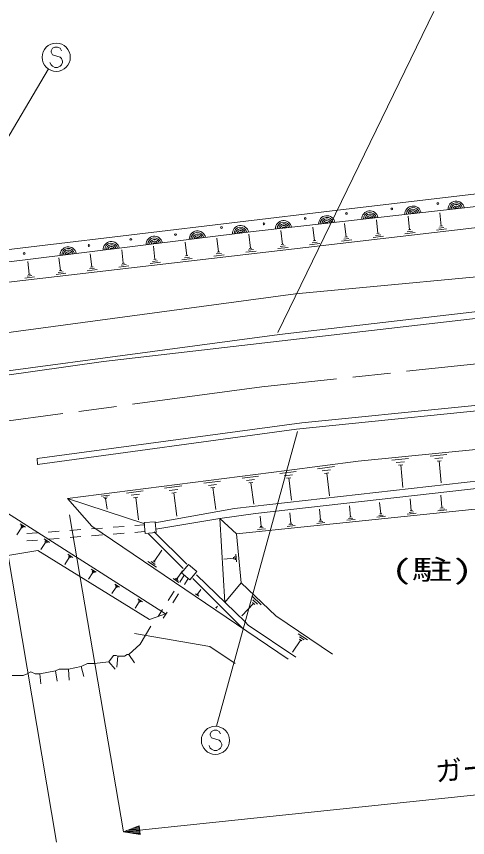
# Model space of a CAD drawing. Units: millimetres, scale not verified. Extents: x 40000 to 680000, y 20000 to 380000.
# Drawn here: x 118772 to 160343, y 242493 to 318256 of the extents above; entities that cross this region are included whole.
import ezdxf
from ezdxf.enums import TextEntityAlignment as Align

# ---------------------------------------------------------------- set-up
doc = ezdxf.new("R2010")
doc.units = ezdxf.units.MM
doc.header["$LTSCALE"] = 1000
doc.linetypes.add('CHAIN', pattern=[18.5, 12, -1.5, 3.5, -1.5])
for name, color, linetype, lineweight in [('M-BGD', 7, 'Continuous', 13), ('M-BMK', 2, 'CHAIN', 13), ('M-STR-HTXT', 7, 'Continuous', 13), ('M-STR-STRC', 7, 'Continuous', 13)]:
    doc.layers.add(name, color=color, linetype=linetype, lineweight=lineweight)
doc.styles.add('ＭＳ ゴシック', font='')
doc.styles.get('ＭＳ ゴシック').set_extended_font_data('MS Gothic')

msp = doc.modelspace()

# ---------------------------------------------------------------- linework, layer by layer
at = {"layer": 'M-BGD'}
for p, q in [((157917, 298910), (157773, 300143)), ((152087, 298234), (151941, 299485)), ((155005, 298573), (154860, 299815)), ((146231, 297555), (146082, 298825)), ((149162, 297895), (149015, 299155)), ((155122, 298586), (154889, 298559)), ((158415, 298656), (157490, 298548)), ((158166, 298783), (157703, 298729)), ((158032, 298924), (157801, 298897)), ((137397, 296524), (137249, 297792)), ((140346, 296872), (140197, 298156)), ((143292, 297215), (143143, 298493)), ((149417, 297765), (148945, 297710)), ((149281, 297909), (149044, 297882)), ((152593, 297977), (151655, 297867)), ((152340, 298106), (151871, 298051)), ((152205, 298248), (151970, 298221)), ((155507, 298317), (154576, 298208)), ((155256, 298445), (154791, 298390)), ((131535, 295832), (131391, 297068)), ((134460, 296177), (134314, 297429)), ((143550, 297083), (143071, 297027)), ((143412, 297229), (143172, 297201)), ((146744, 297294), (145792, 297183)), ((146487, 297425), (146011, 297369)), ((146350, 297569), (146112, 297542)), ((149672, 297636), (148727, 297525)), ((125720, 295145), (125579, 296350)), ((128621, 295487), (128479, 296708)), ((137910, 296262), (136959, 296151)), ((137654, 296393), (137178, 296338)), ((137516, 296538), (137279, 296510)), ((140865, 296607), (139902, 296495)), ((140606, 296740), (140124, 296684)), ((140467, 296886), (140226, 296858)), ((143809, 296951), (142850, 296839)), ((119951, 294463), (119814, 295638)), ((122829, 294803), (122690, 295993)), ((128736, 295501), (128507, 295474)), ((132035, 295577), (131107, 295468)), ((131785, 295704), (131321, 295650)), ((131651, 295845), (131419, 295818)), ((134966, 295919), (134027, 295809)), ((134713, 296048), (134244, 295993)), ((134578, 296191), (134343, 296163)), ((122941, 294816), (122718, 294790)), ((126207, 294896), (125303, 294791)), ((125963, 295020), (125511, 294968)), ((125833, 295158), (125607, 295132)), ((129115, 295236), (128199, 295129)), ((128868, 295362), (128410, 295308)), ((120426, 294221), (119545, 294118)), ((120188, 294342), (119748, 294291)), ((120061, 294476), (119841, 294451)), ((123310, 294558), (122418, 294454)), ((123070, 294681), (122624, 294629)), ((153355, 277315), (154907, 277470)), ((156911, 277671), (158434, 277823)), ((157317, 277455), (158079, 277531)), ((146527, 276529), (148080, 276727)), ((153769, 277095), (154544, 277173)), ((153988, 276856), (154376, 276895)), ((154182, 276876), (154389, 274806)), ((157533, 277220), (157914, 277258)), ((157723, 277239), (157926, 275208)), ((139567, 275641), (141063, 275832)), ((143033, 276083), (144557, 276278)), ((143446, 275878), (144208, 275975)), ((146948, 276320), (147725, 276419)), ((147175, 276085), (147564, 276135)), ((147369, 276110), (147634, 274039)), ((136048, 275192), (137570, 275386)), ((136461, 274987), (137222, 275084)), ((139973, 275439), (140721, 275535)), ((140192, 275214), (140566, 275262)), ((140379, 275238), (140633, 273243)), ((143669, 275648), (144050, 275697)), ((143860, 275672), (144119, 273639)), ((128929, 274284), (130465, 274480)), ((132412, 274728), (134021, 274933)), ((132848, 274511), (133653, 274614)), ((133084, 274269), (133486, 274320)), ((133285, 274295), (133558, 272150)), ((136683, 274757), (137064, 274806)), ((136874, 274782), (137133, 272752)), ((123479, 273790), (130588, 271447)), ((126585, 273985), (127337, 274081)), ((126789, 273883), (127165, 273931)), ((126899, 273770), (127087, 273794)), ((126993, 273782), (127121, 272780)), ((129346, 274077), (130113, 274175)), ((129570, 273845), (129954, 273894)), ((129762, 273870), (130023, 271823)), ((155157, 272658), (155044, 273747)), ((157983, 272956), (157867, 274073)), ((146800, 271774), (146696, 272784)), ((149566, 272067), (149459, 273102)), ((152351, 272361), (152242, 273423)), ((158206, 272838), (157788, 272795)), ((158087, 272967), (157878, 272946)), ((141329, 271196), (141230, 272153)), ((144055, 271484), (143953, 272467)), ((149663, 272077), (149469, 272057)), ((152777, 272137), (151980, 272054)), ((152564, 272249), (152166, 272208)), ((152451, 272371), (152252, 272351)), ((155593, 272428), (154777, 272343)), ((155375, 272543), (154967, 272500)), ((155259, 272668), (155055, 272647)), ((158430, 272721), (157593, 272634)), ((119108, 271453), (119619, 271127)), ((119181, 271287), (119437, 271123)), ((129689, 271275), (130576, 271341)), ((131546, 271640), (130550, 271553)), ((130550, 271553), (130637, 270557)), ((131633, 270644), (131546, 271640)), ((144449, 271277), (143711, 271200)), ((144252, 271380), (143883, 271342)), ((144147, 271494), (143962, 271475)), ((147205, 271561), (146448, 271483)), ((147003, 271668), (146624, 271629)), ((146895, 271784), (146706, 271765)), ((149981, 271848), (149204, 271768)), ((149773, 271957), (149385, 271917)), ((119255, 271120), (118819, 270438)), ((119191, 271161), (119319, 271079)), ((119716, 270538), (120713, 270612)), ((121710, 270685), (122708, 270759)), ((123705, 270833), (124702, 270907)), ((125700, 270980), (126697, 271054)), ((127694, 271128), (128691, 271201)), ((127697, 270497), (128694, 270575)), ((129690, 270654), (130527, 270721)), ((130637, 270557), (131633, 270644)), ((130952, 270503), (134135, 267320)), ((134481, 267729), (131461, 270713)), ((141712, 270994), (140995, 270920)), ((141520, 271095), (141162, 271058)), ((141418, 271205), (141239, 271187)), ((119722, 269865), (120718, 269944)), ((121455, 269723), (121034, 269064)), ((121313, 270045), (121807, 269730)), ((121384, 269884), (121631, 269726)), ((121393, 269762), (121517, 269683)), ((121715, 270023), (122712, 270102)), ((123709, 270181), (124706, 270260)), ((125703, 270339), (126700, 270418)), ((131463, 267955), (132172, 268998)), ((123638, 268336), (123232, 267700)), ((123501, 268648), (123978, 268343)), ((123570, 268492), (123808, 268340)), ((123579, 268374), (123698, 268298)), ((138795, 268267), (137875, 268191)), ((138788, 268353), (138802, 268180)), ((138895, 268449), (138924, 268104)), ((138996, 268631), (139053, 267941)), ((131677, 267429), (130895, 267960)), ((131570, 267692), (131179, 267958)), ((131561, 267889), (131366, 268021)), ((134619, 267687), (133976, 266921)), ((135385, 267044), (134619, 267687)), ((125805, 266961), (125413, 266347)), ((125673, 267261), (126133, 266967)), ((125739, 267111), (125969, 266964)), ((125747, 266998), (125862, 266924)), ((133589, 266388), (134067, 267092)), ((134240, 266709), (133834, 266070)), ((133976, 266921), (134742, 266278)), ((134742, 266278), (135385, 267044)), ((133733, 266032), (133205, 266391)), ((133661, 266210), (133397, 266389)), ((133655, 266343), (133522, 266433)), ((134606, 266403), (134249, 265836)), ((135019, 266404), (139604, 261801)), ((127954, 265596), (127576, 265005)), ((127827, 265886), (128270, 265602)), ((127890, 265741), (128112, 265599)), ((127899, 265631), (128010, 265561)), ((133298, 265226), (132761, 264382)), ((135492, 264984), (135765, 265385)), ((129964, 264521), (130391, 264248)), ((133715, 264990), (133181, 264144)), ((135574, 264781), (135274, 264986)), ((135533, 264882), (135383, 264985)), ((135530, 264958), (135455, 265009)), ((140475, 264784), (141326, 263968)), ((140552, 264438), (140977, 264030)), ((130087, 264242), (129723, 263673)), ((130025, 264381), (130239, 264245)), ((130033, 264276), (130140, 264208)), ((137224, 263660), (137127, 263726)), ((137175, 263693), (137285, 263855)), ((140629, 264093), (139540, 262959)), ((140522, 264195), (140735, 263991)), ((132225, 263538), (131819, 262899)), ((132648, 263299), (132290, 262732)), ((144972, 260730), (144203, 259602)), ((144741, 261301), (145587, 260724)), ((144857, 261015), (145280, 260727)), ((144866, 260802), (145078, 260658)), ((128031, 258204), (128127, 259221)), ((129143, 259391), (129651, 258629)), ((125926, 258544), (127280, 258713)), ((127280, 258713), (127873, 258036)), ((120930, 257613), (122370, 257867)), ((120930, 257613), (121015, 256681)), ((120930, 257613), (121015, 256681)), ((122370, 257867), (122539, 256935)), ((123555, 258036), (124740, 258290)), ((123555, 258036), (123640, 257020)), ((124740, 258290), (124994, 257359))]:
    msp.add_line(p, q, dxfattribs=at)
for points in [[(73284, 289128), (77721, 289034), (207596, 304196), (231596, 306650), (236679, 306912), (253131, 308192), (269712, 307477), (273212, 307086), (284858, 305968), (297352, 306391), (319025, 310718), (319713, 310854), (326436, 312223), (360080, 317856)], [(73392, 291418), (89028, 293287), (111382, 295939), (148377, 300370), (191697, 305492), (203020, 306756), (213768, 307799), (231367, 309466)], [(213934, 306712), (200295, 305319), (191722, 304485), (165520, 301218), (140598, 298407), (119336, 295780), (100917, 293591), (77898, 290844), (73338, 290279)], [(232454, 300885), (232507, 300095), (208031, 298509), (191601, 297087), (144490, 292656), (106398, 287515), (90527, 285173)], [(123479, 273790), (143683, 276346), (150266, 277208), (192083, 281386)], [(192083, 281386), (192531, 276041), (139041, 270517), (139483, 266009), (142672, 262954), (147882, 259401)], [(131511, 271543), (138873, 272842), (189329, 278575)], [(131622, 270953), (137505, 271925), (140815, 272380), (189353, 277906)], [(123479, 273790), (125717, 271236), (143801, 258950)], [(73114, 265700), (92536, 269190), (98973, 270142), (109220, 271728), (117277, 272860), (132505, 263135), (131031, 262626), (120752, 268990), (95699, 264811), (79584, 261942)], [(139041, 270517), (137505, 271925), (137983, 264197), (139483, 266009)], [(135351, 266734), (139862, 262398), (140131, 262101), (144531, 259140)], [(129143, 259391), (130185, 260351), (131153, 262001)], [(129659, 261311), (136582, 260137), (138917, 258540)], [(127280, 258713), (127704, 259306), (127958, 259306), (128127, 259221)], [(128127, 259221), (128720, 259221), (128974, 259391), (129143, 259391)], [(124740, 258290), (125333, 258544), (125926, 258544)], [(118390, 257443), (119406, 257443), (119745, 257613)], [(119745, 257613), (120084, 257782), (120507, 257613), (120930, 257613)], [(122370, 257867), (122708, 258036), (123555, 258036)]]:
    msp.add_lwpolyline(points, dxfattribs=at)
for points in [[(66547, 277170), (104447, 283737), (143013, 288915), (161263, 291037), (191580, 293836), (205078, 294840), (231897, 296435), (231897, 295909), (191677, 293423), (164247, 290758), (126785, 286411), (104387, 283253), (66596, 276712)], [(120687, 277458), (145062, 280764), (189222, 285202), (189240, 284716), (144588, 280161), (120720, 276906)]]:
    msp.add_lwpolyline(points, close=True, dxfattribs=at)
for centre in [(157600, 300988), (149178, 300082), (153352, 300495), (145388, 299625), (137662, 298770), (141584, 299115), (129314, 297689), (133429, 298120), (125458, 297123), (119481, 296394)]:
    msp.add_circle(centre, 84.3, dxfattribs=at)
for centre, radius, start, end in [((159293, 300464), 752, 10.3841, 182.48437), ((159293, 300464), 601, 11.37378, 181.49469), ((159293, 300464), 451, 13.02667, 179.8418), ((151344, 299567), 752, 10.3841, 182.48437), ((151344, 299567), 601, 11.37378, 181.49469), ((155318, 300015), 752, 10.3841, 182.48437), ((155318, 300015), 601, 11.37378, 181.49469), ((155318, 300015), 451, 13.02667, 179.8418), ((155318, 300015), 301, 16.35052, 176.51795), ((155318, 300015), 150, 26.58051, 166.28796), ((155318, 300015), 100, 37.62286, 155.24561), ((159293, 300464), 301, 16.35052, 176.51795), ((159293, 300464), 150, 26.58051, 166.28796), ((159293, 300464), 100, 37.62286, 155.24561), ((143394, 298671), 752, 10.3841, 182.48437), ((143394, 298671), 601, 11.37378, 181.49469), ((147369, 299119), 752, 10.3841, 182.48437), ((147369, 299119), 601, 11.37378, 181.49469), ((147369, 299119), 451, 13.02667, 179.8418), ((147369, 299119), 301, 16.35052, 176.51795), ((147369, 299119), 150, 26.58051, 166.28796), ((151344, 299567), 451, 13.02667, 179.8418), ((151344, 299567), 301, 16.35052, 176.51795), ((151344, 299567), 150, 26.58051, 166.28796), ((151344, 299567), 100, 37.62286, 155.24561), ((139421, 298210), 752, 10.99339, 183.09365), ((139421, 298210), 601, 11.98306, 182.10398), ((139421, 298210), 451, 13.63595, 180.45108), ((139421, 298210), 301, 16.9598, 177.12724), ((143394, 298671), 451, 13.02667, 179.8418), ((143394, 298671), 301, 16.35052, 176.51795), ((143394, 298671), 150, 26.58051, 166.28796), ((143394, 298671), 100, 37.62286, 155.24561), ((147369, 299119), 100, 37.62286, 155.24561), ((131482, 297229), 752, 10.99339, 183.09365), ((131482, 297229), 601, 11.98306, 182.10398), ((135451, 297719), 752, 10.99339, 183.09365), ((135451, 297719), 601, 11.98306, 182.10398), ((135451, 297719), 451, 13.63595, 180.45108), ((135451, 297719), 301, 16.9598, 177.12724), ((135451, 297719), 150, 27.18979, 166.89724), ((135451, 297719), 100, 38.23214, 155.85489), ((139421, 298210), 150, 27.18979, 166.89724), ((139421, 298210), 100, 38.23214, 155.85489), ((123542, 296248), 752, 10.99339, 183.09365), ((127512, 296738), 752, 10.99339, 183.09365), ((127512, 296738), 601, 11.98306, 182.10398), ((127512, 296738), 451, 13.63595, 180.45108), ((127512, 296738), 301, 16.9598, 177.12724), ((131482, 297229), 451, 13.63595, 180.45108), ((131482, 297229), 301, 16.9598, 177.12724), ((131482, 297229), 150, 27.18979, 166.89724), ((131482, 297229), 100, 38.23214, 155.85489), ((123542, 296248), 601, 11.98306, 182.10398), ((123542, 296248), 451, 13.63595, 180.45108), ((123542, 296248), 301, 16.9598, 177.12724), ((123542, 296248), 150, 27.18979, 166.89724), ((123542, 296248), 100, 38.23214, 155.85489), ((127512, 296738), 150, 27.18979, 166.89724), ((127512, 296738), 100, 38.23214, 155.85489)]:
    msp.add_arc(centre, radius, start, end, dxfattribs=at)
at = {"layer": 'M-BMK'}
msp.add_lwpolyline([(166661, 286795), (141372, 284082), (109374, 279771)], dxfattribs=at)
at = {"layer": 'M-STR-HTXT'}
for p, q in [((123653, 272279), (128629, 243027)), ((117492, 271631), (122472, 242055)), ((130121, 243184), (193785, 249861)), ((128629, 243027), (130079, 243583)), ((130113, 243264), (128919, 243138)), ((129209, 243250), (130104, 243343)), ((130096, 243423), (129499, 243361)), ((129789, 243472), (130087, 243503)), ((130163, 242784), (130079, 243583)), ((128629, 243027), (130121, 243184)), ((128629, 243027), (130163, 242784)), ((130129, 243104), (128936, 242978)), ((129243, 242930), (130138, 243024)), ((130146, 242944), (129549, 242881)), ((129856, 242832), (130155, 242864))]:
    msp.add_line(p, q, dxfattribs=at)
at = {"layer": 'M-STR-STRC'}
for p, q in [((157240, 318722), (142864, 289079)), ((122082, 315315), (121964, 315079)), ((122318, 315433), (122082, 315315)), ((122555, 315433), (122318, 315433)), ((122791, 315315), (122555, 315433)), ((122909, 315079), (122791, 315315)), ((121964, 315079), (121964, 314961)), ((121964, 314961), (122082, 314724)), ((122082, 314724), (122791, 314488)), ((122791, 314488), (122909, 314370)), ((121964, 313779), (121846, 314015)), ((122082, 313661), (121964, 313779)), ((122318, 313542), (122082, 313661)), ((122791, 313661), (122555, 313542)), ((122909, 313779), (122791, 313661)), ((122909, 314370), (123027, 314133)), ((123027, 314015), (122909, 313779)), ((123027, 314133), (123027, 314015)), ((121713, 313408), (104296, 283950)), ((122555, 313542), (122318, 313542)), ((137210, 252762), (144670, 279968)), ((136756, 252293), (136638, 252057)), ((136992, 252411), (136756, 252293)), ((137229, 252411), (136992, 252411)), ((137465, 252293), (137229, 252411)), ((137583, 252057), (137465, 252293)), ((136638, 252057), (136638, 251938)), ((136638, 251938), (136756, 251702)), ((136756, 251702), (137465, 251466)), ((136638, 250757), (136519, 250993)), ((137465, 251466), (137583, 251348)), ((137583, 251348), (137701, 251111)), ((137701, 250993), (137583, 250757)), ((137701, 251111), (137701, 250993)), ((136756, 250638), (136638, 250757)), ((136992, 250520), (136756, 250638)), ((137229, 250520), (136992, 250520)), ((137465, 250638), (137229, 250520)), ((137583, 250757), (137465, 250638))]:
    msp.add_line(p, q, dxfattribs=at)
for centre in [(122437, 314488), (137110, 251466)]:
    msp.add_circle(centre, 1300, dxfattribs=at)

# ---------------------------------------------------------------- texts
at = {"layer": 'M-BGD', "style": 'ＭＳ ゴシック', "width": 1.5}
msp.add_text('(駐)', height=1833, dxfattribs=at).set_placement((157069, 265751), align=Align.BOTTOM_CENTER)
at = {"layer": 'M-STR-HTXT', "style": 'ＭＳ ゴシック'}
msp.add_text('ガードパイプ', height=1833, rotation=4.932, dxfattribs=at).set_placement((164962, 247757), align=Align.BOTTOM_CENTER)

doc.saveas('drawing.dxf')
